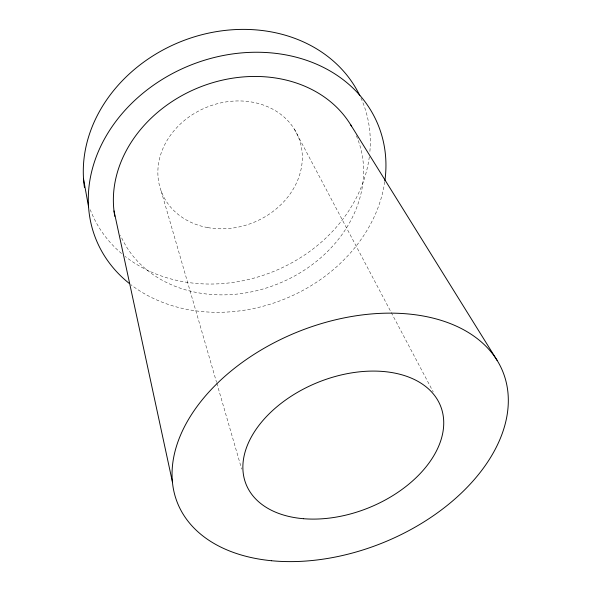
<?xml version="1.0" encoding="UTF-8"?>
<svg xmlns="http://www.w3.org/2000/svg" width="591" height="591" viewBox="0 0 591 591"><rect width="100%" height="100%" fill="white"/><g stroke="black" fill="none" stroke-linecap="round" stroke-linejoin="round"><path stroke-width="0.44" stroke-dasharray="2.96 2.22" d="M294.458 129.326L433.21 391.922M161.188 191.137L216.557 382.347M216.816 383.234L241.682 469.106M356.336 135.723A128.003 105.833 -22 0 1 280.422 282.845A128.003 105.833 -22 0 1 120.557 235.403M360.938 98.01A146.45 123.933 -22 0 1 369.737 153.195M369.316 156.844A146.45 123.933 -22 0 1 273.773 271.395A146.45 123.933 -22 0 1 125.189 256.464M121.591 253.539A146.45 123.933 -22 0 1 90.275 209.724M384.748 181.74A152.219 126.038 -22 0 1 284.53 299.061A152.219 126.038 -22 0 1 130.847 284.663M207.737 227.587A73.749 62.195 -22 0 0 300.76 144.322A73.749 62.195 -22 0 0 181.784 122.721A73.749 62.195 -22 0 0 207.737 227.587"/><path stroke-width="0.89" d="M350.493 124.509L497.23 360.569M114.004 210.913L172.409 481.879M83.56 179.199L88.554 206.791M114.817 216.343A128.003 105.833 -22 0 1 201.642 86.434A128.003 105.833 -22 0 1 351.423 126.053M84.469 187.532A146.45 123.933 -22 0 1 190.354 38.127A146.45 123.933 -22 0 1 359.793 95.55M129.392 283.525A152.219 126.038 -22 0 1 190.213 65.291A152.219 126.038 -22 0 1 384.874 180.839M271.461 560.726A175.424 113.716 -22 0 0 507.44 388.575A175.424 113.716 -22 0 0 241.66 362.837A175.424 113.716 -22 0 0 271.461 560.726M303.456 518.706A104.814 67.662 -22 0 0 443.065 414.934A104.814 67.662 -22 0 0 283.392 401.636A104.814 67.662 -22 0 0 303.456 518.706"/></g></svg>
